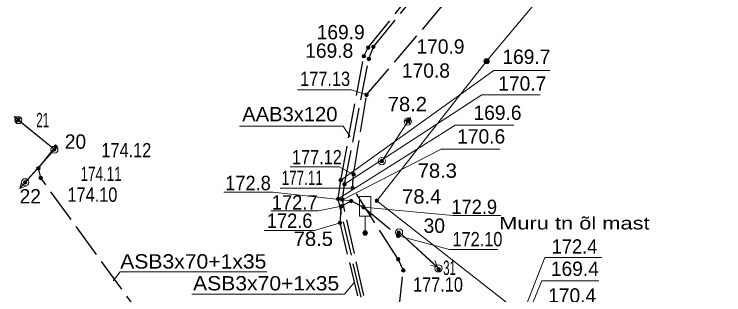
# Model space of a CAD drawing. Extents: x 640848 to 641163, y 6455598 to 6455912.
# Drawn here: x 640878.22 to 640917.77, y 6455753.86 to 6455769.5 of the extents above; entities that cross this region are included whole.
import ezdxf

# ---------------------------------------------------------------- set-up
doc = ezdxf.new("R2010")
doc.units = 0
doc.header["$LTSCALE"] = 0.32
doc.header["$PDMODE"] = 32
doc.header["$PDSIZE"] = 0.16
doc.linetypes.add('LONG_DASHED', pattern=[7.5, 6, -1.5])
for name, color, linetype, lineweight in [('10', 7, 'Continuous', 13), ('12', 7, 'Continuous', 13), ('21', 7, 'Continuous', 13), ('28', 7, 'Continuous', 13), ('46', 7, 'Continuous', 13), ('49', 7, 'Continuous', 13), ('54', 7, 'Continuous', 13), ('57', 7, 'Continuous', 13)]:
    doc.layers.add(name, color=color, linetype=linetype, lineweight=lineweight)
doc.layers.add('62', color=7, linetype='Continuous')

msp = doc.modelspace()

# ---------------------------------------------------------------- hatches: boundary and pattern name
at = {"layer": '28'}
msp.add_hatch(color=256, dxfattribs=at).paths.add_polyline_path([(640904.698, 6455766.88, 1), (640904.402, 6455766.88, 1)])
at = {"layer": '54'}
for points in [[(640898.34, 6455767.68, 1), (640898.14, 6455767.68, 1)], [(640898.05, 6455767.64, 1), (640897.85, 6455767.64, 1)], [(640897.81, 6455767.16, 1), (640897.61, 6455767.16, 1)], [(640898.09, 6455767.01, 1), (640897.89, 6455767.01, 1)], [(640897.96, 6455765, 1), (640897.76, 6455765, 1)], [(640878.55, 6455763.6, 1), (640878.35, 6455763.6, 1)], [(640900.26, 6455763.52, 1), (640900.06, 6455763.52, 1)], [(640880.51, 6455761.95, 1), (640880.41, 6455761.95, 1)], [(640880.63, 6455762.11, 1), (640880.43, 6455762.11, 1)], [(640898.81, 6455761.31, 1), (640898.61, 6455761.31, 1)], [(640879.67, 6455760.91, 1), (640879.47, 6455760.91, 1)], [(640897.24, 6455760.57, 1), (640897.04, 6455760.57, 1)], [(640879.8, 6455760.37, 1), (640879.6, 6455760.37, 1)], [(640896.52, 6455760.25, 1), (640896.32, 6455760.25, 1)], [(640878.93, 6455760.13, 1), (640878.73, 6455760.13, 1)], [(640896.73, 6455760.02, 1), (640896.53, 6455760.02, 1)], [(640897.18, 6455759.81, 1), (640896.98, 6455759.81, 1)], [(640896.38, 6455759.2, 1), (640896.18, 6455759.2, 1)], [(640896.61, 6455759.16, 1), (640896.41, 6455759.16, 1)], [(640897.1, 6455759.09, 1), (640896.9, 6455759.09, 1)], [(640898.53, 6455759.1, 1), (640898.33, 6455759.1, 1)], [(640896.57, 6455758.79, 1), (640896.37, 6455758.79, 1)], [(640897.79, 6455758.74, 1), (640897.59, 6455758.74, 1)], [(640896.48, 6455757.87, 1), (640896.28, 6455757.87, 1)], [(640897.88, 6455757.3, 1), (640897.68, 6455757.3, 1)], [(640899.72, 6455757.14, 1), (640899.52, 6455757.14, 1)], [(640899.75, 6455757.33, 1), (640899.55, 6455757.33, 1)], [(640899.72, 6455755.84, 1), (640899.52, 6455755.84, 1)], [(640900.01, 6455755.22, 1), (640899.81, 6455755.22, 1)], [(640901.98, 6455755.28, 1), (640901.78, 6455755.28, 1)]]:
    msp.add_hatch(color=256, dxfattribs=at).paths.add_polyline_path(points)

# ---------------------------------------------------------------- linework, layer by layer
at = {"layer": '10'}
msp.add_lwpolyline([(640925.51, 6455793.03), (640907.36, 6455770.24), (640904.55, 6455766.88), (640898.43, 6455759.1), (640914.4, 6455746.58)], dxfattribs=at)
at = {"layer": '12'}
for p, q in [((640880.31, 6455762.08), (640878.22, 6455763.79)), ((640898.71, 6455761.31), (640900.16, 6455763.52)), ((640898.82, 6455761.48), (640900.3, 6455763.74)), ((640880.33, 6455761.8), (640878.53, 6455759.79)), ((640899.67, 6455757.34), (640901.87, 6455755.33)), ((640899.82, 6455757.21), (640901.82, 6455755.39))]:
    msp.add_line(p, q, dxfattribs=at)
for points in [[(640878.38, 6455763.42), (640878.22, 6455763.79), (640878.62, 6455763.69)], [(640878.45, 6455763.6), (640880.46, 6455761.95), (640878.83, 6455760.13)], [(640899.95, 6455763.53), (640900.3, 6455763.74), (640900.25, 6455763.33)], [(640878.9, 6455759.94), (640878.53, 6455759.79), (640878.64, 6455760.19)], [(640901.67, 6455755.76), (640901.82, 6455755.39), (640901.42, 6455755.5)]]:
    msp.add_lwpolyline(points, dxfattribs=at)
for centre in [(640878.45, 6455763.6), (640900.16, 6455763.52), (640880.46, 6455761.95), (640880.46, 6455761.95), (640898.71, 6455761.31), (640878.83, 6455760.13), (640899.67, 6455757.34), (640901.87, 6455755.33)]:
    msp.add_circle(centre, 0.2, dxfattribs=at)
at = {"layer": '21', "linetype": 'LONG_DASHED', "lineweight": 25}
for points in [[(640904.54, 6455735.81), (640904.35, 6455737.9), (640903.5, 6455739.81), (640902.39, 6455741.94), (640899.19, 6455746.71), (640896.28, 6455759.2), (640896.42, 6455760.25), (640897.71, 6455767.16), (640897.95, 6455767.64), (640904.64, 6455776.02), (640911.81, 6455784.49), (640918.3, 6455792.63), (640925.4, 6455800.81), (640931.53, 6455808.92)], [(640904.68, 6455735.71), (640904.44, 6455737.99), (640903.61, 6455739.86), (640902.34, 6455742.23), (640899.28, 6455746.79), (640896.51, 6455759.16), (640896.63, 6455760.02), (640897.99, 6455767.01), (640898.24, 6455767.68), (640904.76, 6455775.75), (640911.96, 6455784.32), (640918.56, 6455792.41), (640925.53, 6455800.61), (640931.75, 6455808.85)], [(640904.87, 6455733.49), (640906.47, 6455731.6), (640907.56, 6455732.06), (640907.99, 6455733), (640907.19, 6455736.05), (640906.69, 6455736.74), (640899.37, 6455741.85), (640898.61, 6455743.4), (640899.91, 6455755.22), (640899.62, 6455755.84), (640897.08, 6455759.81), (640897.14, 6455760.57), (640897.86, 6455765), (640906.03, 6455774.61), (640912.98, 6455783.87), (640919.95, 6455791.53), (640923.93, 6455794.95), (640927.26, 6455799.48), (640933, 6455807.97)], [(640904.27, 6455736.05), (640904.16, 6455737.83), (640903.34, 6455739.7), (640902.03, 6455741.97), (640895.16, 6455747.36), (640890.75, 6455749.77), (640887.61, 6455750.98), (640887.01, 6455751.26), (640885.63, 6455752.23), (640879.7, 6455760.37), (640879.57, 6455760.91), (640880.53, 6455762.11)], [(640904.3, 6455736.03), (640904.3, 6455737.86), (640903.45, 6455739.73), (640902.33, 6455741.93), (640899.08, 6455746.8), (640896.38, 6455757.87), (640896.47, 6455758.79), (640897, 6455759.09), (640897.69, 6455758.74), (640899.62, 6455757.14)]]:
    msp.add_lwpolyline(points, dxfattribs=at)
at = {"layer": '21'}
for points in [[(640890.77, 6455763.25), (640896.56, 6455763.25), (640896.95, 6455762.69)], [(640883.73, 6455754.64), (640884.12, 6455755.14), (640892.3, 6455755.14)], [(640888.12, 6455753.9), (640896.63, 6455753.9), (640897.19, 6455754.57)]]:
    msp.add_lwpolyline(points, dxfattribs=at)
at = {"layer": '28'}
msp.add_circle((640904.55, 6455766.88), 0.148, dxfattribs=at)
at = {"layer": '46'}
msp.add_line((640897.78, 6455758.25), (640897.78, 6455757.43), dxfattribs=at)
msp.add_lwpolyline([(640897.46, 6455759.33), (640898.1, 6455759.33), (640898.1, 6455758.25), (640897.46, 6455758.25)], close=True, dxfattribs=at)
msp.add_circle((640897.78, 6455757.3), 0.126, dxfattribs=at)
at = {"layer": '54'}
for centre, radius in [((640898.24, 6455767.68), 0.1), ((640897.95, 6455767.64), 0.1), ((640897.71, 6455767.16), 0.1), ((640897.99, 6455767.01), 0.1), ((640897.86, 6455765), 0.1), ((640878.45, 6455763.6), 0.1), ((640900.16, 6455763.52), 0.1), ((640880.46, 6455761.95), 0.05), ((640880.53, 6455762.11), 0.1), ((640898.71, 6455761.31), 0.1), ((640879.57, 6455760.91), 0.1), ((640897.14, 6455760.57), 0.1), ((640879.7, 6455760.37), 0.1), ((640896.42, 6455760.25), 0.1), ((640878.83, 6455760.13), 0.1), ((640896.63, 6455760.02), 0.1), ((640897.08, 6455759.81), 0.1), ((640896.28, 6455759.2), 0.1), ((640896.51, 6455759.16), 0.1), ((640897, 6455759.09), 0.1), ((640898.43, 6455759.1), 0.1), ((640896.47, 6455758.79), 0.1), ((640897.69, 6455758.74), 0.1), ((640896.38, 6455757.87), 0.1), ((640897.78, 6455757.3), 0.1), ((640899.62, 6455757.14), 0.1), ((640899.65, 6455757.33), 0.1), ((640899.62, 6455755.84), 0.1), ((640899.91, 6455755.22), 0.1), ((640901.88, 6455755.28), 0.1)]:
    msp.add_circle(centre, radius, dxfattribs=at)
for p in [(640898.24, 6455767.68), (640897.95, 6455767.64), (640897.71, 6455767.16), (640897.99, 6455767.01), (640897.86, 6455765), (640878.45, 6455763.6), (640900.16, 6455763.52), (640880.46, 6455761.95), (640880.53, 6455762.11), (640898.71, 6455761.31), (640879.57, 6455760.91), (640897.14, 6455760.57), (640879.7, 6455760.37), (640896.42, 6455760.25), (640878.83, 6455760.13), (640896.63, 6455760.02), (640897.08, 6455759.81), (640896.28, 6455759.2), (640896.51, 6455759.16), (640897, 6455759.09), (640898.43, 6455759.1), (640896.47, 6455758.79), (640897.69, 6455758.74), (640896.38, 6455757.87), (640897.78, 6455757.3), (640899.62, 6455757.14), (640899.65, 6455757.33), (640899.62, 6455755.84), (640899.91, 6455755.22), (640901.88, 6455755.28)]:
    msp.add_point(p, dxfattribs=at)
at = {"layer": '57'}
for points in [[(640896.42, 6455760.25), (640904.96, 6455766.37), (640908.07, 6455766.37)], [(640894.01, 6455765.28), (640897.02, 6455765.28), (640897.86, 6455765)], [(640896.63, 6455760.02), (640904.29, 6455765.01), (640907.54, 6455765.01)], [(640896.28, 6455759.2), (640902.79, 6455763.31), (640906.07, 6455763.31)], [(640896.51, 6455759.16), (640902.01, 6455761.97), (640905.29, 6455761.97)], [(640893.6, 6455761), (640896.33, 6455760.99), (640897.14, 6455760.57)], [(640889.9, 6455759.57), (640892.64, 6455759.57), (640897, 6455759.09)], [(640893.04, 6455759.8), (640895.75, 6455759.8), (640897.08, 6455759.81)], [(640892.52, 6455758.53), (640895.17, 6455758.53), (640896.47, 6455758.79)], [(640897.69, 6455758.74), (640902.66, 6455758.28), (640905.34, 6455758.28)], [(640892.16, 6455757.45), (640894.95, 6455757.45), (640896.38, 6455757.87)], [(640899.62, 6455757.14), (640902.49, 6455756.39), (640905.17, 6455756.39)], [(640902.33, 6455741.93), (640907.79, 6455755.94), (640910.97, 6455755.94)], [(640902.39, 6455741.94), (640907.62, 6455754.63), (640910.8, 6455754.63)]]:
    msp.add_lwpolyline(points, dxfattribs=at)

# ---------------------------------------------------------------- texts
at = {"layer": '21'}
for s, width, p in [('AAB3x120', 1.05, (640890.93, 6455763.53)), ('ASB3x70+1x35', 1.1, (640884.13, 6455755.32)), ('ASB3x70+1x35', 1.1, (640888.19, 6455754.1))]:
    msp.add_text(s, height=0.8, dxfattribs=dict(at, width=width)).set_placement(p)
at = {"layer": '49'}
for s, p in [('169.9', (640895.08, 6455768.1)), ('169.8', (640894.44, 6455767.07)), ('170.9', (640900.64, 6455767.3)), ('169.7', (640905.43, 6455766.73)), ('170.8', (640899.83, 6455765.96)), ('170.7', (640905.2, 6455765.24)), ('169.6', (640903.82, 6455763.61)), ('170.6', (640902.91, 6455762.29)), ('169.4', (640908.13, 6455754.91)), ('170.4', (640907.98, 6455753.42))]:
    msp.add_text(s, height=0.8, dxfattribs=at).set_placement(p)
for s, width, p in [('177.13', 0.85, (640894.16, 6455765.5)), ('174.12', 0.85, (640883.08, 6455761.52)), ('177.12', 0.85, (640893.7, 6455761.13)), ('174.11', 0.7, (640881.92, 6455760.2)), ('177.11', 0.7, (640893.13, 6455759.98)), ('172.8', 0.95, (640889.98, 6455759.69)), ('174.10', 0.85, (640881.19, 6455759.04)), ('172.7', 0.95, (640892.58, 6455758.61)), ('172.9', 0.95, (640902.59, 6455758.36)), ('172.6', 0.95, (640892.3, 6455757.59)), ('172.10', 0.85, (640902.65, 6455756.56)), ('172.4', 0.95, (640908.18, 6455756.15)), ('177.10', 0.85, (640900.45, 6455754.03))]:
    msp.add_text(s, height=0.8, dxfattribs=dict(at, width=width)).set_placement(p)
at = {"layer": '57', "width": 1.3}
msp.add_text('Muru tn õl mast', height=0.7, dxfattribs=at).set_placement((640905.25, 6455757.5))
at = {"layer": '62'}
for s, width, p in [('78.2', 1.05, (640899.04, 6455764.09)), ('21', 0.6, (640879.45, 6455763.2)), ('78.3', 1.05, (640900.71, 6455760.38)), ('78.4', 1.05, (640899.84, 6455758.94)), ('78.5', 1.05, (640893.8, 6455756.58)), ('31', 0.6, (640902.13, 6455754.96))]:
    msp.add_text(s, height=0.8, dxfattribs=dict(at, width=width)).set_placement(p)
for s, p in [('20', (640881.04, 6455762)), ('22', (640878.52, 6455758.95)), ('30', (640901.04, 6455757.31))]:
    msp.add_text(s, height=0.8, dxfattribs=at).set_placement(p)

doc.saveas('drawing.dxf')
